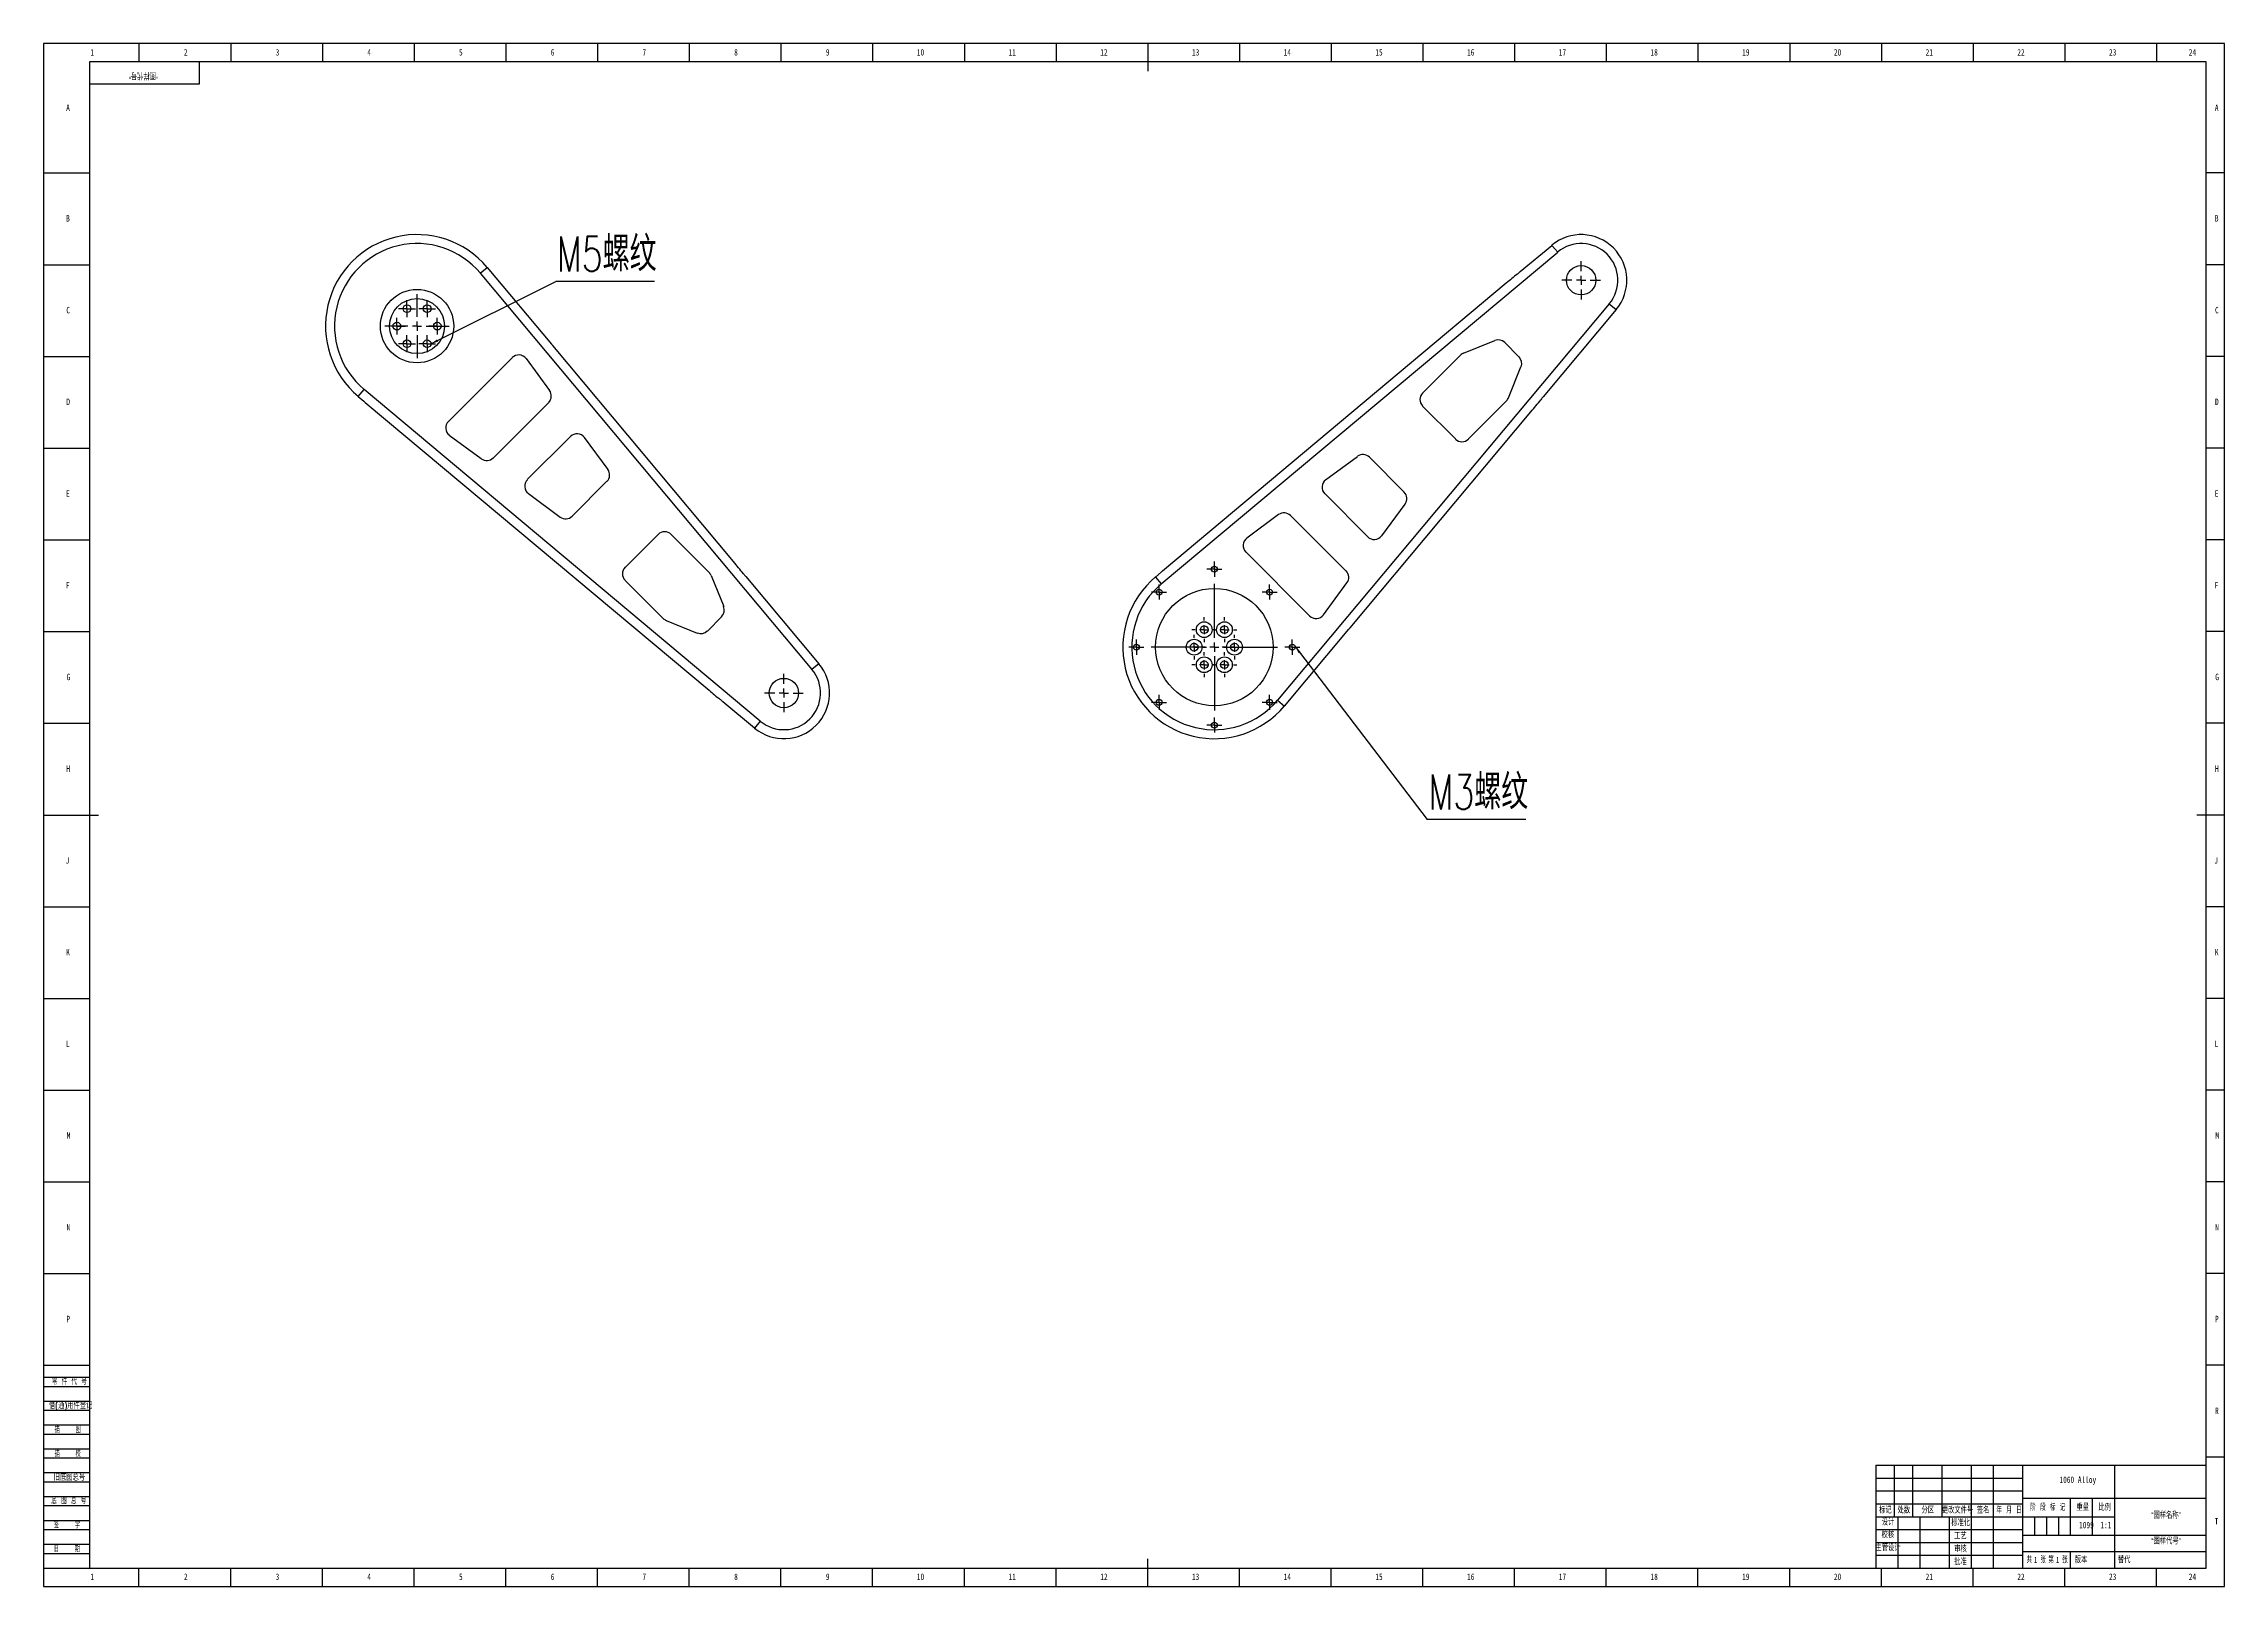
# Model space of a CAD drawing. Header units: millimetres. Extents: x 0 to 1189, y 0 to 841.
import ezdxf

# ---------------------------------------------------------------- set-up
doc = ezdxf.new("R2010")
doc.units = ezdxf.units.MM
for name, color, linetype in [('10', 7, 'Continuous'), ('5', 7, 'Continuous'), ('9', 7, 'Continuous'), ('SLD-0', 7, 'Continuous')]:
    doc.layers.add(name, color=color, linetype=linetype)
doc.styles.add('SLDTEXTSTYLE0', font='TXT', dxfattribs={"width": 0.7, "bigfont": 'bigfont'})
doc.styles.add('SLDTEXTSTYLE1', font='TXT', dxfattribs={"width": 0.6, "bigfont": 'bigfont'})
doc.styles.add('SLDTEXTSTYLE2', font='TXT', dxfattribs={"width": 0.614286, "bigfont": 'bigfont'})
doc.styles.add('SLDTEXTSTYLE3', font='TXT', dxfattribs={"width": 0.62, "bigfont": 'bigfont'})
doc.styles.add('SLDTEXTSTYLE4', font='TXT', dxfattribs={"width": 0.566667, "bigfont": 'bigfont'})
doc.styles.add('SLDTEXTSTYLE5', font='TXT', dxfattribs={"width": 0.7})
doc.dimstyles.new('SLDDIMSTYLE0', dxfattribs={"dimtxt": 0.18, "dimasz": 4.08, "dimexe": 0, "dimexo": 0.0625, "dimgap": 0, "dimtad": 0, "dimtih": 1, "dimtoh": 1, "dimdec": 0, "dimrnd": 1e-09, "dimzin": 0, "dimdsep": 46, "dimtxsty": 'Standard', "dimsah": 1, "dimcen": 0.09, "dimadec": 0, "dimazin": 0, "dimtfac": 4.08, "dimtdec": 0, "dimtofl": 0, "dimtmove": 0, "dimatfit": 3, "dimfxl": 0, "dimfrac": 2, "dimtolj": 1, "dimtzin": 0, "dimarcsym": 0})

# ---------------------------------------------------------------- blocks, each defined once
blk = doc.blocks.new('SW_NOTE_0')
at = {"layer": '10', "color": 0}
blk.add_line((53.8, 0), (0, 0), dxfattribs=at)
at = {"layer": '10', "color": 0, "insert": (0.5, 24.6), "char_height": 19.05, "attachment_point": 1, "style": 'SLDTEXTSTYLE0'}
blk.add_mtext('M5螺纹', dxfattribs=at)
blk = doc.blocks.new('SW_CENTERMARKSYMBOL_0')
at = {"layer": '10', "color": 0}
for p, q in [((-2.5, 0), (-4.6, 0)), ((0, 0), (-2.5, 0)), ((0, 2.5), (0, 4.6)), ((0, 0), (0, 2.5)), ((0, 0), (0, -2.5)), ((0, 0), (2.5, 0)), ((2.5, 0), (4.6, 0)), ((0, -2.5), (0, -4.6))]:
    blk.add_line(p, q, dxfattribs=at)
blk = doc.blocks.new('SW_CENTERMARKSYMBOL_1')
at = {"layer": '10', "color": 0}
for p, q in [((-2.5, 0), (-4.6, 0)), ((0, 0), (-2.5, 0)), ((0, 2.5), (0, 4.6)), ((0, 0), (0, 2.5)), ((0, 0), (0, -2.5)), ((0, 0), (2.5, 0)), ((2.5, 0), (4.6, 0)), ((0, -2.5), (0, -4.6))]:
    blk.add_line(p, q, dxfattribs=at)
blk = doc.blocks.new('SW_CENTERMARKSYMBOL_2')
at = {"layer": '10', "color": 0}
for p, q in [((-2.5, 0), (-4.6, 0)), ((0, 0), (-2.5, 0)), ((0, 2.5), (0, 4.6)), ((0, 0), (0, 2.5)), ((0, 0), (0, -2.5)), ((0, 0), (2.5, 0)), ((2.5, 0), (4.6, 0)), ((0, -2.5), (0, -4.6))]:
    blk.add_line(p, q, dxfattribs=at)
blk = doc.blocks.new('SW_CENTERMARKSYMBOL_3')
at = {"layer": '10', "color": 0}
for p, q in [((-2.5, 0), (-4.6, 0)), ((0, 0), (-2.5, 0)), ((0, 2.5), (0, 4.6)), ((0, 0), (0, 2.5)), ((0, 0), (0, -2.5)), ((0, 0), (2.5, 0)), ((2.5, 0), (4.6, 0)), ((0, -2.5), (0, -4.6))]:
    blk.add_line(p, q, dxfattribs=at)
blk = doc.blocks.new('SW_CENTERMARKSYMBOL_4')
at = {"layer": '10', "color": 0}
for p, q in [((-2.5, 0), (-4.6, 0)), ((0, 0), (-2.5, 0)), ((0, 2.5), (0, 4.6)), ((0, 0), (0, 2.5)), ((0, 0), (0, -2.5)), ((0, 0), (2.5, 0)), ((2.5, 0), (4.6, 0)), ((0, -2.5), (0, -4.6))]:
    blk.add_line(p, q, dxfattribs=at)
blk = doc.blocks.new('SW_CENTERMARKSYMBOL_5')
at = {"layer": '10', "color": 0}
for p, q in [((-2.5, 0), (-4.6, 0)), ((0, 0), (-2.5, 0)), ((0, 2.5), (0, 4.6)), ((0, 0), (0, 2.5)), ((0, 0), (0, -2.5)), ((0, 0), (2.5, 0)), ((2.5, 0), (4.6, 0)), ((0, -2.5), (0, -4.6))]:
    blk.add_line(p, q, dxfattribs=at)
blk = doc.blocks.new('SW_CENTERMARKSYMBOL_6')
at = {"layer": '10', "color": 0}
for p, q in [((-5, 0), (-10.5, 0)), ((0, 0), (-2.5, 0)), ((0, 5), (0, 10.5)), ((0, 0), (0, 2.5)), ((0, 0), (0, -2.5)), ((0, 0), (2.5, 0)), ((5, 0), (10.5, 0)), ((0, -5), (0, -10.5))]:
    blk.add_line(p, q, dxfattribs=at)
blk = doc.blocks.new('SW_CENTERMARKSYMBOL_7')
at = {"layer": '10', "color": 0}
for p, q in [((0, 5), (0, 17.5)), ((-5, 0), (-17.5, 0)), ((0, 0), (-2.5, 0)), ((0, 0), (0, 2.5)), ((0, 0), (0, -2.5)), ((0, 0), (2.5, 0)), ((5, 0), (17.5, 0)), ((0, -5), (0, -17.5))]:
    blk.add_line(p, q, dxfattribs=at)
blk = doc.blocks.new('SW_NOTE_0_1')
at = {"layer": '10', "color": 0}
blk.add_line((53.8, 0), (0, 0), dxfattribs=at)
at = {"layer": '10', "color": 0, "insert": (0.5, 24.6), "char_height": 19.05, "attachment_point": 1, "style": 'SLDTEXTSTYLE0'}
blk.add_mtext('M3螺纹', dxfattribs=at)
blk = doc.blocks.new('SW_CENTERMARKSYMBOL_8')
at = {"layer": '10', "color": 0}
for p, q in [((-5, 0), (-6.8, 0)), ((0, 0), (-2.5, 0)), ((0, 5), (0, 6.8)), ((0, 0), (0, 2.5)), ((0, 0), (0, -2.5)), ((0, 0), (2.5, 0)), ((5, 0), (6.8, 0)), ((0, -5), (0, -6.8))]:
    blk.add_line(p, q, dxfattribs=at)
blk = doc.blocks.new('SW_CENTERMARKSYMBOL_9')
at = {"layer": '10', "color": 0}
for p, q in [((-5, 0), (-6.8, 0)), ((0, 0), (-2.5, 0)), ((0, 5), (0, 6.8)), ((0, 0), (0, 2.5)), ((0, 0), (0, -2.5)), ((0, 0), (2.5, 0)), ((5, 0), (6.8, 0)), ((0, -5), (0, -6.8))]:
    blk.add_line(p, q, dxfattribs=at)
blk = doc.blocks.new('SW_CENTERMARKSYMBOL_10')
at = {"layer": '10', "color": 0}
for p, q in [((-5, 0), (-6.8, 0)), ((0, 0), (-2.5, 0)), ((0, 5), (0, 6.8)), ((0, 0), (0, 2.5)), ((0, 0), (0, -2.5)), ((0, 0), (2.5, 0)), ((5, 0), (6.8, 0)), ((0, -5), (0, -6.8))]:
    blk.add_line(p, q, dxfattribs=at)
blk = doc.blocks.new('SW_CENTERMARKSYMBOL_11')
at = {"layer": '10', "color": 0}
for p, q in [((-5, 0), (-6.8, 0)), ((0, 0), (-2.5, 0)), ((0, 5), (0, 6.8)), ((0, 0), (0, 2.5)), ((0, 0), (0, -2.5)), ((0, 0), (2.5, 0)), ((5, 0), (6.8, 0)), ((0, -5), (0, -6.8))]:
    blk.add_line(p, q, dxfattribs=at)
blk = doc.blocks.new('SW_CENTERMARKSYMBOL_12')
at = {"layer": '10', "color": 0}
for p, q in [((-5, 0), (-6.8, 0)), ((0, 0), (-2.5, 0)), ((0, 5), (0, 6.8)), ((0, 0), (0, 2.5)), ((0, 0), (0, -2.5)), ((0, 0), (2.5, 0)), ((5, 0), (6.8, 0)), ((0, -5), (0, -6.8))]:
    blk.add_line(p, q, dxfattribs=at)
blk = doc.blocks.new('SW_CENTERMARKSYMBOL_13')
at = {"layer": '10', "color": 0}
for p, q in [((-5, 0), (-6.8, 0)), ((0, 0), (-2.5, 0)), ((0, 5), (0, 6.8)), ((0, 0), (0, 2.5)), ((0, 0), (0, -2.5)), ((0, 0), (2.5, 0)), ((5, 0), (6.8, 0)), ((0, -5), (0, -6.8))]:
    blk.add_line(p, q, dxfattribs=at)
blk = doc.blocks.new('SW_CENTERMARKSYMBOL_14')
at = {"layer": '10', "color": 0}
for p, q in [((-5, 0), (-10.5, 0)), ((0, 0), (-2.5, 0)), ((0, 5), (0, 10.5)), ((0, 0), (0, 2.5)), ((0, 0), (0, -2.5)), ((0, 0), (2.5, 0)), ((5, 0), (10.5, 0)), ((0, -5), (0, -10.5))]:
    blk.add_line(p, q, dxfattribs=at)
blk = doc.blocks.new('SW_CENTERMARKSYMBOL_15')
at = {"layer": '10', "color": 0}
for p, q in [((0, 5), (0, 34.5)), ((-5, 0), (-34.5, 0)), ((0, 0), (-2.5, 0)), ((0, 0), (0, 2.5)), ((0, 0), (0, -2.5)), ((0, 0), (2.5, 0)), ((5, 0), (34.5, 0)), ((0, -5), (0, -34.5))]:
    blk.add_line(p, q, dxfattribs=at)
blk = doc.blocks.new('SW_CENTERMARKSYMBOL_16')
at = {"layer": '10', "color": 0}
for p, q in [((-2.5, 0), (-4.1, 0)), ((0, 0), (-2.5, 0)), ((0, 2.5), (0, 4.1)), ((0, 0), (0, 2.5)), ((0, 0), (0, -2.5)), ((0, 0), (2.5, 0)), ((2.5, 0), (4.1, 0)), ((0, -2.5), (0, -4.1))]:
    blk.add_line(p, q, dxfattribs=at)
blk = doc.blocks.new('SW_CENTERMARKSYMBOL_17')
at = {"layer": '10', "color": 0}
for p, q in [((-2.5, 0), (-4.1, 0)), ((0, 0), (-2.5, 0)), ((0, 2.5), (0, 4.1)), ((0, 0), (0, 2.5)), ((0, 0), (0, -2.5)), ((0, 0), (2.5, 0)), ((2.5, 0), (4.1, 0)), ((0, -2.5), (0, -4.1))]:
    blk.add_line(p, q, dxfattribs=at)
blk = doc.blocks.new('SW_CENTERMARKSYMBOL_18')
at = {"layer": '10', "color": 0}
for p, q in [((-2.5, 0), (-4.1, 0)), ((0, 0), (-2.5, 0)), ((0, 2.5), (0, 4.1)), ((0, 0), (0, 2.5)), ((0, 0), (0, -2.5)), ((0, 0), (2.5, 0)), ((2.5, 0), (4.1, 0)), ((0, -2.5), (0, -4.1))]:
    blk.add_line(p, q, dxfattribs=at)
blk = doc.blocks.new('SW_CENTERMARKSYMBOL_19')
at = {"layer": '10', "color": 0}
for p, q in [((-2.5, 0), (-4.1, 0)), ((0, 0), (-2.5, 0)), ((0, 2.5), (0, 4.1)), ((0, 0), (0, 2.5)), ((0, 0), (0, -2.5)), ((0, 0), (2.5, 0)), ((2.5, 0), (4.1, 0)), ((0, -2.5), (0, -4.1))]:
    blk.add_line(p, q, dxfattribs=at)
blk = doc.blocks.new('SW_CENTERMARKSYMBOL_20')
at = {"layer": '10', "color": 0}
for p, q in [((-2.5, 0), (-4.1, 0)), ((0, 0), (-2.5, 0)), ((0, 2.5), (0, 4.1)), ((0, 0), (0, 2.5)), ((0, 0), (0, -2.5)), ((0, 0), (2.5, 0)), ((2.5, 0), (4.1, 0)), ((0, -2.5), (0, -4.1))]:
    blk.add_line(p, q, dxfattribs=at)
blk = doc.blocks.new('SW_CENTERMARKSYMBOL_21')
at = {"layer": '10', "color": 0}
for p, q in [((-2.5, 0), (-4.1, 0)), ((0, 0), (-2.5, 0)), ((0, 2.5), (0, 4.1)), ((0, 0), (0, 2.5)), ((0, 0), (0, -2.5)), ((0, 0), (2.5, 0)), ((2.5, 0), (4.1, 0)), ((0, -2.5), (0, -4.1))]:
    blk.add_line(p, q, dxfattribs=at)
blk = doc.blocks.new('SW_CENTERMARKSYMBOL_22')
at = {"layer": '10', "color": 0}
for p, q in [((-2.5, 0), (-4.1, 0)), ((0, 0), (-2.5, 0)), ((0, 2.5), (0, 4.1)), ((0, 0), (0, 2.5)), ((0, 0), (0, -2.5)), ((0, 0), (2.5, 0)), ((2.5, 0), (4.1, 0)), ((0, -2.5), (0, -4.1))]:
    blk.add_line(p, q, dxfattribs=at)
blk = doc.blocks.new('SW_CENTERMARKSYMBOL_23')
at = {"layer": '10', "color": 0}
for p, q in [((-2.5, 0), (-4.1, 0)), ((0, 0), (-2.5, 0)), ((0, 2.5), (0, 4.1)), ((0, 0), (0, 2.5)), ((0, 0), (0, -2.5)), ((0, 0), (2.5, 0)), ((2.5, 0), (4.1, 0)), ((0, -2.5), (0, -4.1))]:
    blk.add_line(p, q, dxfattribs=at)

msp = doc.modelspace()

# ---------------------------------------------------------------- linework, layer by layer
at = {"color": 7, "linetype": 'Continuous', "lineweight": 25}
for p, q in [((609.4, 546.5), (825.5, 727.3)), ((805.1, 716.7), (822.3, 731)), ((822.3, 731), (825.5, 727.3)), ((238.1, 715.8), (241.8, 719)), ((238.1, 715.8), (418.9, 499.8)), ((241.8, 719), (276.9, 677.1)), ((797.5, 710.4), (610, 553.5)), ((853.6, 699.1), (672.8, 483.1)), ((857.4, 696), (817.5, 648.4)), ((853.6, 699.1), (857.4, 696)), ((774.2, 672.3), (791.2, 679.2)), ((804.4, 670.3), (796.6, 678.1)), ((255.5, 669.8), (220.7, 635)), ((263.1, 669.3), (275.9, 651.9)), ((376.2, 558.6), (277.6, 676.4)), ((751.8, 650.5), (772.6, 671.2)), ((798.7, 647.9), (805.5, 664.8)), ((171.5, 648.7), (174.7, 652.4)), ((171.5, 648.7), (174.6, 646.1)), ((390.7, 471.6), (174.7, 652.4)), ((175.3, 645.4), (362.8, 488.5)), ((275.4, 645.4), (245.1, 615.1)), ((769.8, 625.5), (751.8, 643.4)), ((776.8, 625.5), (797.6, 646.2)), ((712.4, 522.5), (810.9, 640.3)), ((238.6, 614.7), (221.2, 627.4)), ((287.3, 626.8), (263.7, 603.3)), ((294.8, 626.2), (307.6, 608.9)), ((699, 603.2), (716.3, 616)), ((722.9, 615.5), (741.8, 596.5)), ((264.3, 595.7), (281.6, 582.9)), ((288.1, 583.4), (307.1, 602.4)), ((722, 572.1), (698.5, 595.7)), ((673.3, 584.3), (656, 571.5)), ((710.1, 553.5), (679.8, 583.8)), ((729.6, 572.7), (742.3, 590)), ((335, 573.4), (317.1, 555.5)), ((342.1, 573.4), (362.8, 552.7)), ((690.2, 529.1), (655.4, 563.9)), ((317.1, 548.4), (337.8, 527.7)), ((363.9, 551), (370.8, 534.1)), ((382.8, 550.5), (422.6, 502.9)), ((609.3, 552.8), (606.3, 550.2)), ((606.3, 550.2), (609.4, 546.5)), ((697.8, 529.6), (710.6, 547)), ((339.5, 526.6), (356.4, 519.7)), ((369.7, 528.7), (361.9, 520.8)), ((676.6, 479.9), (711.6, 521.8)), ((422.6, 502.9), (418.9, 499.8)), ((387.6, 467.9), (370.4, 482.2)), ((672.8, 483.1), (676.6, 479.9)), ((390.7, 471.6), (387.6, 467.9))]:
    msp.add_line(p, q, dxfattribs=at)
for centre, radius in [((838.3, 712), 8), ((203.6, 687), 20), ((203.6, 687), 15), ((198.1, 696.5), 2.1), ((209.1, 696.5), 2.1), ((192.6, 687), 2.1), ((198.1, 677.4), 2.1), ((209.1, 677.4), 2.1), ((214.6, 687), 2.1), ((638.3, 554.5), 1.6), ((638.3, 512), 32), ((608.2, 542), 1.6), ((668.4, 542), 1.6), ((632.8, 521.5), 4.3), ((632.8, 521.5), 2.1), ((643.8, 521.5), 4.3), ((643.8, 521.5), 2.1), ((595.8, 512), 1.6), ((627.3, 512), 4.3), ((627.3, 512), 2.1), ((649.3, 512), 4.3), ((649.3, 512), 2.1), ((680.8, 512), 1.6), ((632.8, 502.4), 4.3), ((632.8, 502.4), 2.1), ((643.8, 502.4), 4.3), ((643.8, 502.4), 2.1), ((403.6, 487), 8), ((608.2, 481.9), 1.6), ((668.4, 481.9), 1.6), ((638.3, 469.5), 1.6)]:
    msp.add_circle(centre, radius, dxfattribs=at)
for centre, radius, start, end in [((203.6, 687), 49.9, 39.9291, 230.0709), ((203.6, 687), 45, 39.9291, 230.0709), ((838.3, 712), 24.9, 320.0709, 129.9291), ((838.3, 712), 20, 320.0709, 129.9291), ((793.1, 674.5), 5, 45, 111.9795), ((259, 666.3), 5, 36.4164, 135), ((273.8, 673.2), 5, 39.9291, 51.4661), ((776.1, 667.7), 5, 111.9795, 135), ((800.9, 666.7), 5, 338.0205, 45), ((178.5, 649.2), 5, 218.5339, 230.0709), ((271.8, 649), 5, 315, 36.4164), ((755.4, 647), 5, 135, 225), ((794, 649.8), 5, 315, 338.0205), ((224.2, 631.5), 5, 135, 233.5836), ((290.8, 623.3), 5, 36.4164, 135), ((773.3, 629), 5, 225, 315), ((241.6, 618.7), 5, 233.5836, 315), ((303.6, 605.9), 5, 315, 36.4164), ((719.3, 612), 5, 45, 126.4164), ((267.3, 599.7), 5, 135, 233.5836), ((702, 599.2), 5, 126.4164, 225), ((738.3, 593), 5, 323.5836, 45), ((284.6, 586.9), 5, 233.5836, 315), ((676.3, 580.2), 5, 45, 126.4164), ((338.6, 569.9), 5, 45, 135), ((659, 567.4), 5, 126.4164, 225), ((725.5, 575.7), 5, 225, 323.5836), ((320.6, 552), 5, 135, 225), ((359.3, 549.1), 5, 21.9795, 45), ((638.3, 512), 49.9, 129.9291, 320.0709), ((613.3, 549.7), 5, 129.9291, 141.4661), ((706.6, 550), 5, 323.5836, 45), ((638.3, 512), 45, 129.9291, 320.0709), ((341.4, 531.2), 5, 225, 248.0205), ((366.1, 532.2), 5, 315, 21.9795), ((693.8, 532.6), 5, 225, 323.5836), ((358.3, 524.4), 5, 248.0205, 315), ((708.5, 525.8), 5, 308.5339, 320.0709), ((403.6, 487), 24.9, 230.0709, 39.9291), ((403.6, 487), 20, 230.0709, 39.9291)]:
    msp.add_arc(centre, radius, start, end, dxfattribs=at)
for centre, major_axis, ratio, start_param, end_param in [((800.7, 706.6), (33.8, 28.3), 0.113423, 1.393018, 1.570796), ((807.1, 643.5), (30.4, 36.4), 0.105455, 4.712389, 4.893358), ((372.3, 555.4), (-30.4, 36.4), 0.105455, 4.53142, 4.712389), ((366, 492.3), (33.8, -28.3), 0.113423, 4.712389, 4.890167)]:
    msp.add_ellipse(centre, major_axis=major_axis, ratio=ratio, start_param=start_param, end_param=end_param, dxfattribs=at)
for points in [[(803.6, 715.4), (804.1, 715.8), (804.6, 716.2), (805.1, 716.7)], [(817.5, 648.4), (817.1, 647.9), (816.7, 647.4), (816.3, 646.9)], [(381.6, 552), (382, 551.5), (382.4, 551), (382.8, 550.5)], [(370.4, 482.2), (369.9, 482.7), (369.3, 483.1), (368.8, 483.5)]]:
    msp.add_open_spline(points, degree=3, dxfattribs=at)
at = {"layer": '5', "color": 7}
for p, q in [((1189, 841), (0, 841)), ((0, 841), (0, 0)), ((1189, 0), (1189, 841)), ((0, 114), (25, 114)), ((0, 109), (25, 109)), ((0, 101), (25, 101)), ((0, 96), (25, 96)), ((0, 88), (25, 88)), ((0, 83), (25, 83)), ((0, 75), (25, 75)), ((0, 70), (25, 70)), ((0, 62), (25, 62)), ((0, 57), (25, 57)), ((0, 49), (25, 49)), ((999, 59), (1079, 59)), ((999, 52), (1079, 52)), ((0, 44), (25, 44)), ((0, 36), (25, 36)), ((1085.5, 38), (1085.5, 28)), ((1092, 38), (1092, 28)), ((1098.5, 38), (1098.5, 28)), ((0, 31), (25, 31)), ((0, 23), (25, 23)), ((0, 18), (25, 18)), ((0, 0), (1189, 0))]:
    msp.add_line(p, q, dxfattribs=at)
at = {"layer": '5'}
for p, q in [((52, 841), (52, 831.1)), ((102, 841), (102, 831.1)), ((152, 841), (152, 831.1)), ((202, 841), (202, 831.1)), ((252, 841), (252, 831.1)), ((302, 841), (302, 831.1)), ((352, 841), (352, 831.1)), ((402, 841), (402, 831.1)), ((452, 841), (452, 831.1)), ((502, 841), (502, 831.1)), ((552, 841), (552, 831.1)), ((652, 841), (652, 831.1)), ((702, 841), (702, 831.1)), ((752, 841), (752, 831.1)), ((802, 841), (802, 831.1)), ((852, 841), (852, 831.1)), ((902, 841), (902, 831.1)), ((952, 841), (952, 831.1)), ((1002, 841), (1002, 831.1)), ((1052, 841), (1052, 831.1)), ((1102, 841), (1102, 831.1)), ((1152, 841), (1152, 831.1)), ((0, 770.5), (25, 770.5)), ((1189, 770.5), (1179, 770.5)), ((0, 720.5), (25, 720.5)), ((1189, 720.5), (1179, 720.5)), ((0, 670.5), (25, 670.5)), ((1189, 670.5), (1179, 670.5)), ((0, 620.5), (25, 620.5)), ((1189, 620.5), (1179, 620.5)), ((0, 570.5), (25, 570.5)), ((1189, 570.5), (1179, 570.5)), ((0, 520.5), (25, 520.5)), ((1189, 520.5), (1179, 520.5)), ((0, 470.5), (25, 470.5)), ((1189, 470.5), (1179, 470.5)), ((0, 370.5), (25, 370.5)), ((1189, 370.5), (1179, 370.5)), ((0, 320.5), (25, 320.5)), ((1189, 320.5), (1179, 320.5)), ((0, 270.5), (25, 270.5)), ((1189, 270.5), (1179, 270.5)), ((0, 220.5), (25, 220.5)), ((1189, 220.5), (1179, 220.5)), ((0, 170.5), (25, 170.5)), ((1189, 170.5), (1179, 170.5)), ((0, 120.5), (25, 120.5)), ((1189, 120.5), (1179, 120.5)), ((1189, 70.5), (1179, 70.5)), ((52, 0), (52, 10)), ((102, 0), (102, 10)), ((152, 0), (152, 10)), ((202, 0), (202, 10)), ((252, 0), (252, 10)), ((302, 0), (302, 10)), ((352, 0), (352, 10)), ((402, 0), (402, 10)), ((452, 0), (452, 10)), ((502, 0), (502, 10)), ((552, 0), (552, 10)), ((652, 0), (652, 10)), ((702, 0), (702, 10)), ((752, 0), (752, 10)), ((802, 0), (802, 10)), ((852, 0), (852, 10)), ((902, 0), (902, 10)), ((952, 0), (952, 10)), ((1002, 0), (1002, 10)), ((1052, 0), (1052, 10)), ((1102, 0), (1102, 10)), ((1152, 0), (1152, 10))]:
    msp.add_line(p, q, dxfattribs=at)
at = {"layer": '5', "lineweight": 25}
for p, q in [((602, 841), (602, 826)), ((0, 420.5), (30, 420.5)), ((1189, 420.5), (1174, 420.5)), ((602, 0), (602, 15)), ((1105, 19), (1105, 10))]:
    msp.add_line(p, q, dxfattribs=at)
at = {"layer": '5', "color": 7, "lineweight": 25}
for p, q in [((1179, 831.1), (25, 831.1)), ((25, 831.1), (25, 10)), ((85, 819), (85, 831)), ((1179, 10), (1179, 831.1)), ((25, 819), (85, 819)), ((999, 66), (1179, 66)), ((999, 66), (999, 10)), ((1009, 66), (1009, 38)), ((1019, 66), (1019, 38)), ((1035, 66), (1035, 38)), ((1051, 66), (1051, 10)), ((1063, 66), (1063, 10)), ((1079, 66), (1079, 10)), ((1129, 66), (1129, 38)), ((1079, 48), (1179, 48)), ((1105, 48), (1105, 28)), ((1117, 48), (1117, 28)), ((999, 45), (1079, 45)), ((999, 38), (1129, 38)), ((1011, 38), (1011, 10)), ((1023, 38), (1023, 10)), ((1039, 38), (1039, 10)), ((1129, 38), (1129, 10)), ((999, 31), (1079, 31)), ((999, 24), (1079, 24)), ((1079, 28), (1179, 28)), ((999, 17), (1079, 17)), ((1079, 19), (1179, 19)), ((0, 10), (1179, 10))]:
    msp.add_line(p, q, dxfattribs=at)

# ---------------------------------------------------------------- block references
at = {"layer": '10'}
for name, p in [('SW_NOTE_0', (279.2, 711.3)), ('SW_CENTERMARKSYMBOL_14', (838.3, 712)), ('SW_CENTERMARKSYMBOL_7', (203.6, 687)), ('SW_CENTERMARKSYMBOL_0', (192.6, 687)), ('SW_CENTERMARKSYMBOL_1', (198.1, 696.5)), ('SW_CENTERMARKSYMBOL_2', (209.1, 696.5)), ('SW_CENTERMARKSYMBOL_3', (214.6, 687)), ('SW_CENTERMARKSYMBOL_5', (198.1, 677.4)), ('SW_CENTERMARKSYMBOL_4', (209.1, 677.4)), ('SW_CENTERMARKSYMBOL_22', (638.3, 554.5)), ('SW_CENTERMARKSYMBOL_15', (638.3, 512)), ('SW_CENTERMARKSYMBOL_23', (608.2, 542)), ('SW_CENTERMARKSYMBOL_21', (668.4, 542)), ('SW_CENTERMARKSYMBOL_13', (632.8, 521.5)), ('SW_CENTERMARKSYMBOL_12', (643.8, 521.5)), ('SW_CENTERMARKSYMBOL_16', (595.8, 512)), ('SW_CENTERMARKSYMBOL_8', (627.3, 512)), ('SW_CENTERMARKSYMBOL_11', (649.3, 512)), ('SW_CENTERMARKSYMBOL_20', (680.8, 512)), ('SW_CENTERMARKSYMBOL_9', (632.8, 502.4)), ('SW_CENTERMARKSYMBOL_10', (643.8, 502.4)), ('SW_CENTERMARKSYMBOL_6', (403.6, 487)), ('SW_CENTERMARKSYMBOL_17', (608.2, 481.9)), ('SW_CENTERMARKSYMBOL_19', (668.4, 481.9)), ('SW_CENTERMARKSYMBOL_18', (638.3, 469.5)), ('SW_NOTE_0_1', (754.4, 418))]:
    msp.add_blockref(name, p, dxfattribs=at)

# ---------------------------------------------------------------- texts
at = {"layer": '10', "char_height": 3.5}
for s, insert, attachment_point, style in [('1', (26.5, 838), 2, 'SLDTEXTSTYLE5'), ('2', (77.5, 838), 2, 'SLDTEXTSTYLE5'), ('3', (127.5, 838), 2, 'SLDTEXTSTYLE5'), ('4', (177.5, 838), 2, 'SLDTEXTSTYLE5'), ('5', (227.5, 838), 2, 'SLDTEXTSTYLE5'), ('6', (277.5, 838), 2, 'SLDTEXTSTYLE5'), ('7', (327.5, 838), 2, 'SLDTEXTSTYLE5'), ('8', (377.5, 838), 2, 'SLDTEXTSTYLE5'), ('9', (427.5, 838), 2, 'SLDTEXTSTYLE5'), ('10', (478.1, 838), 2, 'SLDTEXTSTYLE5'), ('11', (528.1, 838), 2, 'SLDTEXTSTYLE5'), ('12', (578.1, 838), 2, 'SLDTEXTSTYLE5'), ('13', (628.1, 838), 2, 'SLDTEXTSTYLE5'), ('14', (678.1, 838), 2, 'SLDTEXTSTYLE5'), ('15', (728.1, 838), 2, 'SLDTEXTSTYLE5'), ('16', (778.1, 838), 2, 'SLDTEXTSTYLE5'), ('17', (828.1, 838), 2, 'SLDTEXTSTYLE5'), ('18', (878.1, 838), 2, 'SLDTEXTSTYLE5'), ('19', (928.1, 838), 2, 'SLDTEXTSTYLE5'), ('20', (978.1, 838), 2, 'SLDTEXTSTYLE5'), ('21', (1028.1, 838), 2, 'SLDTEXTSTYLE5'), ('22', (1078.1, 838), 2, 'SLDTEXTSTYLE5'), ('23', (1128.1, 838), 2, 'SLDTEXTSTYLE5'), ('24', (1171.6, 838), 2, 'SLDTEXTSTYLE5'), ('A', (13.3, 807.8), 2, 'SLDTEXTSTYLE5'), ('A', (1184.8, 807.8), 2, 'SLDTEXTSTYLE5'), ('B', (13.3, 747.5), 2, 'SLDTEXTSTYLE5'), ('B', (1184.8, 747.5), 2, 'SLDTEXTSTYLE5'), ('C', (13.4, 697.5), 2, 'SLDTEXTSTYLE5'), ('C', (1184.9, 697.5), 2, 'SLDTEXTSTYLE5'), ('D', (13.4, 647.5), 2, 'SLDTEXTSTYLE5'), ('D', (1184.9, 647.5), 2, 'SLDTEXTSTYLE5'), ('E', (13.3, 597.5), 2, 'SLDTEXTSTYLE5'), ('E', (1184.8, 597.5), 2, 'SLDTEXTSTYLE5'), ('F', (13.2, 547.5), 2, 'SLDTEXTSTYLE5'), ('F', (1184.7, 547.5), 2, 'SLDTEXTSTYLE5'), ('G', (13.5, 497.5), 2, 'SLDTEXTSTYLE5'), ('G', (1185, 497.5), 2, 'SLDTEXTSTYLE5'), ('H', (13.4, 447.5), 2, 'SLDTEXTSTYLE5'), ('H', (1184.9, 447.5), 2, 'SLDTEXTSTYLE5'), ('J', (13, 397.5), 2, 'SLDTEXTSTYLE5'), ('J', (1184.5, 397.5), 2, 'SLDTEXTSTYLE5'), ('K', (13.3, 347.5), 2, 'SLDTEXTSTYLE5'), ('K', (1184.8, 347.5), 2, 'SLDTEXTSTYLE5'), ('L', (13.2, 297.5), 2, 'SLDTEXTSTYLE5'), ('L', (1184.7, 297.5), 2, 'SLDTEXTSTYLE5'), ('M', (13.6, 247.5), 2, 'SLDTEXTSTYLE5'), ('M', (1185.1, 247.5), 2, 'SLDTEXTSTYLE5'), ('N', (13.5, 197.5), 2, 'SLDTEXTSTYLE5'), ('N', (1185, 197.5), 2, 'SLDTEXTSTYLE5'), ('P', (13.4, 147.5), 2, 'SLDTEXTSTYLE5'), ('P', (1184.9, 147.5), 2, 'SLDTEXTSTYLE5'), ('R', (1184.9, 97.5), 2, 'SLDTEXTSTYLE5'), ('1060 Alloy', (1109.1, 59.9), 2, 'SLDTEXTSTYLE5'), ('“图样名称”', (1157.2, 40.5), 2, 'SLDTEXTSTYLE0'), ('T', (1184.7, 37.3), 2, 'SLDTEXTSTYLE5'), ('校核', (1005.5, 29.9), 2, 'SLDTEXTSTYLE0'), ('1099', (1113.8, 35.2), 2, 'SLDTEXTSTYLE5'), ('“图样代号”', (1157.2, 26.4), 2, 'SLDTEXTSTYLE0'), ('主管设计', (1005.6, 22.8), 2, 'SLDTEXTSTYLE0'), ('1', (1085.1, 16.2), 1, 'SLDTEXTSTYLE5'), ('1', (1097.1, 16.2), 1, 'SLDTEXTSTYLE5'), ('1', (26.5, 7), 2, 'SLDTEXTSTYLE5'), ('2', (77.5, 7), 2, 'SLDTEXTSTYLE5'), ('3', (127.5, 7), 2, 'SLDTEXTSTYLE5'), ('4', (177.5, 7), 2, 'SLDTEXTSTYLE5'), ('5', (227.5, 7), 2, 'SLDTEXTSTYLE5'), ('6', (277.5, 7), 2, 'SLDTEXTSTYLE5'), ('7', (327.5, 7), 2, 'SLDTEXTSTYLE5'), ('8', (377.5, 7), 2, 'SLDTEXTSTYLE5'), ('9', (427.5, 7), 2, 'SLDTEXTSTYLE5'), ('10', (478.1, 7), 2, 'SLDTEXTSTYLE5'), ('11', (528.1, 7), 2, 'SLDTEXTSTYLE5'), ('12', (578.1, 7), 2, 'SLDTEXTSTYLE5'), ('13', (628.1, 7), 2, 'SLDTEXTSTYLE5'), ('14', (678.1, 7), 2, 'SLDTEXTSTYLE5'), ('15', (728.1, 7), 2, 'SLDTEXTSTYLE5'), ('16', (778.1, 7), 2, 'SLDTEXTSTYLE5'), ('17', (828.1, 7), 2, 'SLDTEXTSTYLE5'), ('18', (878.1, 7), 2, 'SLDTEXTSTYLE5'), ('19', (928.1, 7), 2, 'SLDTEXTSTYLE5'), ('20', (978.1, 7), 2, 'SLDTEXTSTYLE5'), ('21', (1028.1, 7), 2, 'SLDTEXTSTYLE5'), ('22', (1078.1, 7), 2, 'SLDTEXTSTYLE5'), ('23', (1128.1, 7), 2, 'SLDTEXTSTYLE5'), ('24', (1171.6, 7), 2, 'SLDTEXTSTYLE5')]:
    msp.add_mtext(s, dxfattribs=dict(at, insert=insert, attachment_point=attachment_point, style=style))
at = {"layer": '10', "color": 7, "insert": (1110.8, 16.2), "char_height": 3.5, "attachment_point": 2, "style": 'SLDTEXTSTYLE0'}
msp.add_mtext('版本', dxfattribs=at)
at = {"layer": '9', "color": 7, "char_height": 3.5}
for s, insert, attachment_point, style in [('零 件 代 号', (4.5, 113.4), 1, 'SLDTEXTSTYLE2'), ('借(通)用件登记', (2.9, 100.3), 1, 'SLDTEXTSTYLE0'), ('描    图', (13.1, 87.2), 2, 'SLDTEXTSTYLE4'), ('描    校', (13.1, 74.1), 2, 'SLDTEXTSTYLE4'), ('旧底图总号', (5.5, 61.2), 1, 'SLDTEXTSTYLE0'), ('底 图 总 号', (4.2, 48.4), 1, 'SLDTEXTSTYLE2'), ('标记', (1004.2, 43.3), 2, 'SLDTEXTSTYLE0'), ('设计', (1005.6, 36.8), 2, 'SLDTEXTSTYLE0'), ('处数', (1014.2, 43.3), 2, 'SLDTEXTSTYLE0'), ('分区', (1027.3, 43.3), 2, 'SLDTEXTSTYLE0'), ('更改文件号', (1043.5, 43.3), 2, 'SLDTEXTSTYLE0'), ('标准化', (1045.2, 36.4), 2, 'SLDTEXTSTYLE0'), ('签名', (1057.5, 43.3), 2, 'SLDTEXTSTYLE0'), ('年 月 日', (1071.6, 43.3), 2, 'SLDTEXTSTYLE3'), ('阶 段 标 记', (1092.7, 44.8), 2, 'SLDTEXTSTYLE2'), ('重量', (1111.8, 44.8), 2, 'SLDTEXTSTYLE0'), ('比例', (1123.7, 44.8), 2, 'SLDTEXTSTYLE0'), ('签    字', (12.7, 35.2), 2, 'SLDTEXTSTYLE4'), ('工艺', (1045.1, 29.2), 2, 'SLDTEXTSTYLE0'), ('日    期', (12.7, 22.2), 2, 'SLDTEXTSTYLE4'), ('批准', (1045.1, 15.2), 2, 'SLDTEXTSTYLE0'), ('审核', (1045.1, 22.2), 2, 'SLDTEXTSTYLE0'), ('共  张', (1086.4, 16.2), 2, 'SLDTEXTSTYLE1'), ('第  张', (1098.3, 16.2), 2, 'SLDTEXTSTYLE1')]:
    msp.add_mtext(s, dxfattribs=dict(at, insert=insert, attachment_point=attachment_point, style=style))
at = {"layer": 'SLD-0', "insert": (54.4, 821.9), "char_height": 3.5, "attachment_point": 2, "rotation": 180, "style": 'SLDTEXTSTYLE0'}
msp.add_mtext('“图样代号”', dxfattribs=at)
at = {"layer": 'SLD-0', "char_height": 3.5}
for s, insert, attachment_point, style in [('1:1', (1124.4, 35.2), 2, 'SLDTEXTSTYLE5'), ('替代', (1130.9, 16.2), 1, 'SLDTEXTSTYLE0')]:
    msp.add_mtext(s, dxfattribs=dict(at, insert=insert, attachment_point=attachment_point, style=style))

# ---------------------------------------------------------------- leaders
at = {"layer": '10'}
for points in [[(211.1, 677.3), (279.2, 711.3)], [(682.3, 512.4), (754.4, 418)]]:
    msp.add_leader(points, dimstyle='SLDDIMSTYLE0', dxfattribs=at)

doc.saveas('drawing.dxf')
